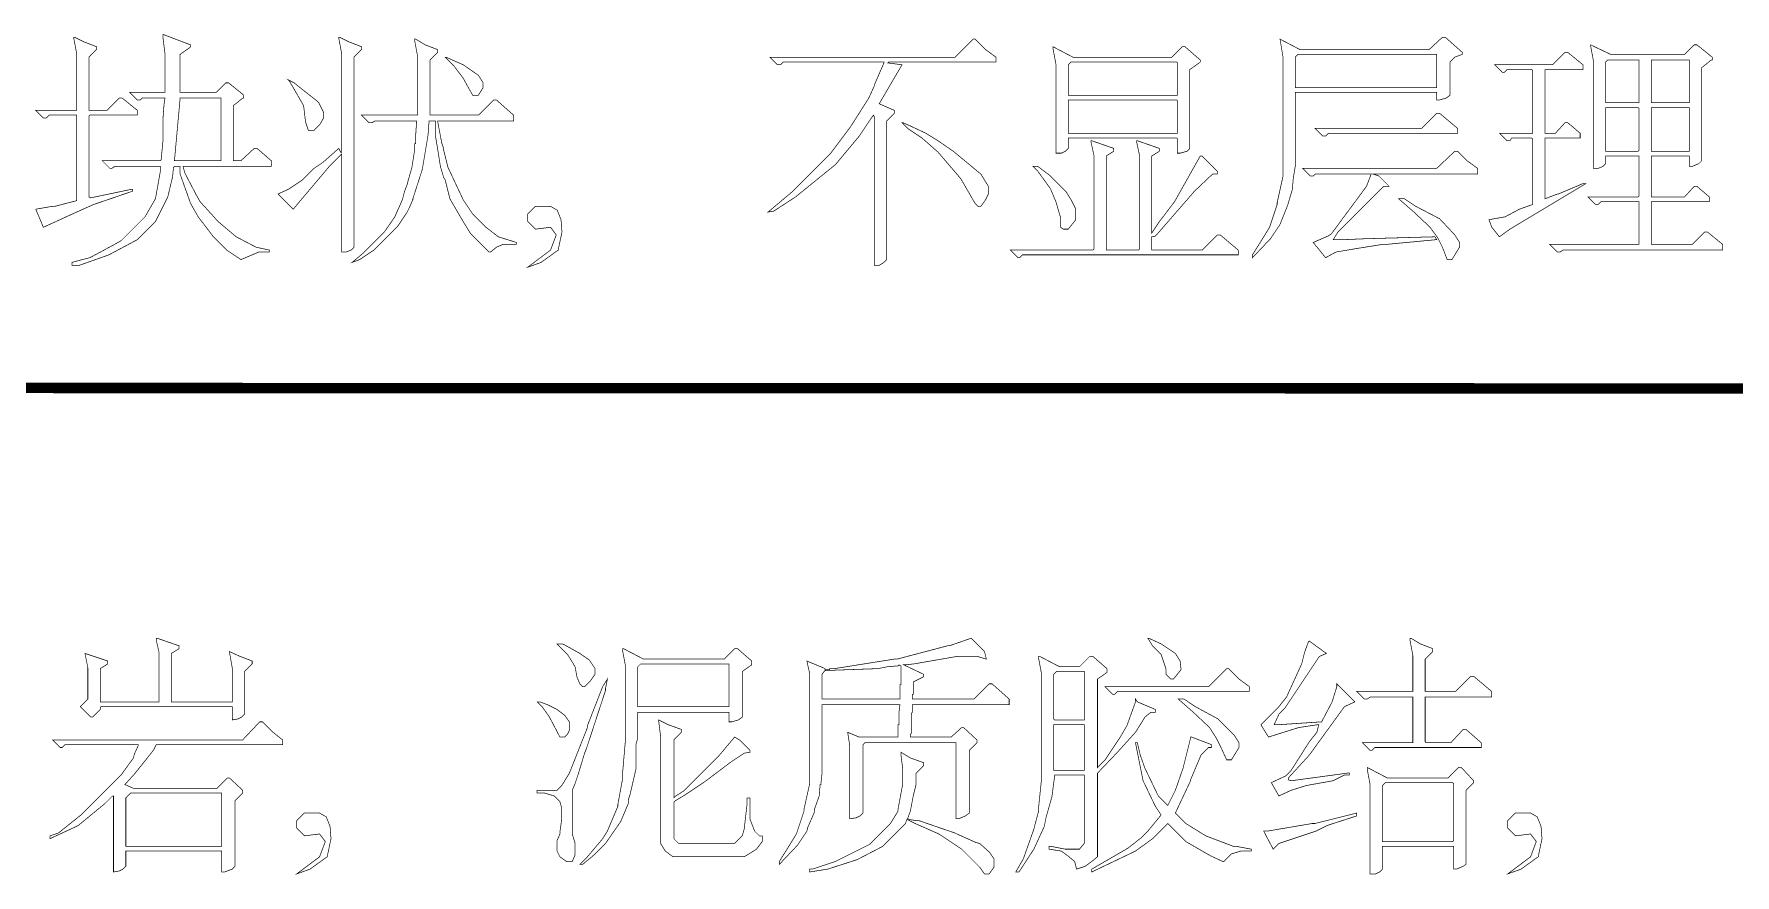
# Model space of a CAD drawing. Extents: x 94 to 452, y -72 to 1042.
# Drawn here: x 245.01 to 269.59, y 514.87 to 527.02 of the extents above; entities that cross this region are included whole.
import ezdxf

# ---------------------------------------------------------------- set-up
doc = ezdxf.new("R2010")
doc.units = 0
doc.header["$MEASUREMENT"] = 0
doc.layers.add('TREE_LAYER', color=7, linetype='Continuous')

msp = doc.modelspace()

# ---------------------------------------------------------------- linework, layer by layer
at = {"layer": 'TREE_LAYER'}
for points, const_width, elevation in [([(246.873918, 527.010454), (246.873918, 527.010454), (246.873918, 526.955552), (246.901369, 526.735944), (246.901369, 526.173199), (246.901369, 526.173199), (246.393525, 526.173199), (246.503329, 526.063395), (246.544506, 526.063395), (246.571957, 526.090846), (246.887643, 526.090846), (246.901369, 526.090846), (246.887643, 525.994768), (246.873918, 525.802611), (246.873918, 525.486925), (246.846467, 525.198689), (246.832741, 525.184964), (245.995486, 525.184964), (246.10529, 525.07516), (246.132741, 525.07516), (246.173918, 525.102611), (246.832741, 525.102611), (246.832741, 525.102611), (246.832741, 525.020258), (246.764114, 524.635944), (246.613133, 524.37516), (246.269996, 524.032023), (246.173918, 523.977121), (245.817055, 523.784964), (245.707251, 523.757513), (245.55627, 523.716336), (245.55627, 523.67516), (245.666074, 523.67516), (246.091565, 523.82614), (246.503329, 524.045748), (246.764114, 524.306533), (246.942545, 524.663395), (247.011172, 524.951631), (247.024898, 525.088885), (247.038623, 525.102611), (247.120976, 525.102611), (247.120976, 524.992807), (247.271957, 524.567317), (247.381761, 524.37516), (247.601369, 524.086925), (247.793525, 523.894768), (247.999408, 523.757513), (248.260192, 523.867317), (248.411172, 523.867317), (248.411172, 523.894768), (248.219016, 523.935944), (247.93078, 524.086925), (247.669996, 524.306533), (247.409212, 524.594768), (247.35431, 524.690846), (247.189604, 525.006533), (247.162153, 525.102611), (247.162153, 525.102611), (248.438623, 525.102611), (248.438623, 525.184964), (248.232741, 525.363395), (248.191565, 525.363395), (247.999408, 525.184964), (247.903329, 525.184964), (247.889604, 525.184964), (247.889604, 525.981042), (248.026859, 526.090846), (248.040584, 526.090846), (248.040584, 526.132023), (247.820976, 526.310454), (247.7798, 526.310454), (247.642545, 526.173199), (247.134702, 526.173199), (247.120976, 526.173199), (247.120976, 526.722219), (247.258231, 526.818297), (247.271957, 526.832023), (247.271957, 526.859474), (247.052349, 526.941827), (246.873918, 527.010454), (246.873918, 527.010454)], 0.01, 35), ([(245.597447, 526.969278), (245.583721, 526.969278), (245.583721, 526.955552), (245.624898, 526.735944), (245.624898, 525.912415), (245.624898, 525.912415), (245.034702, 525.912415), (245.144506, 525.802611), (245.185682, 525.802611), (245.226859, 525.843787), (245.624898, 525.843787), (245.624898, 525.830062), (245.624898, 524.608493), (245.309212, 524.52614), (245.268035, 524.52614), (245.034702, 524.484964), (245.144506, 524.22418), (245.624898, 524.443787), (245.871957, 524.553591), (246.434702, 524.745748), (246.434702, 524.773199), (246.420976, 524.773199), (245.83078, 524.64967), (245.803329, 524.663395), (245.803329, 525.830062), (245.817055, 525.843787), (246.503329, 525.843787), (246.503329, 525.912415), (246.283721, 526.090846), (246.242545, 526.090846), (246.064114, 525.912415), (245.817055, 525.912415), (245.803329, 525.912415), (245.803329, 526.681042), (245.913133, 526.790846), (245.913133, 526.832023), (245.734702, 526.90065), (245.597447, 526.969278), (245.597447, 526.969278)], 0.01, 35), ([(249.426859, 526.969278), (249.413133, 526.969278), (249.413133, 526.955552), (249.45431, 526.735944), (249.45431, 525.308493), (249.45431, 525.308493), (249.440584, 525.308493), (249.413133, 525.363395), (249.1798, 525.157513), (249.05627, 525.07516), (248.891565, 524.910454), (248.685682, 524.773199), (248.534702, 524.704572), (248.75431, 524.484964), (249.275878, 525.102611), (249.45431, 525.281042), (249.45431, 525.281042), (249.45431, 523.867317), (249.522937, 523.867317), (249.591565, 523.894768), (249.632741, 523.935944), (249.632741, 526.681042), (249.742545, 526.790846), (249.742545, 526.832023), (249.564114, 526.90065), (249.426859, 526.969278), (249.426859, 526.969278)], 0.01, 35), ([(250.524898, 526.941827), (250.511172, 526.941827), (250.511172, 526.914376), (250.552349, 526.694768), (250.552349, 525.912415), (250.552349, 525.912415), (250.552349, 525.843787), (250.538623, 525.843787), (249.742545, 525.843787), (249.852349, 525.733984), (249.893525, 525.733984), (249.934702, 525.761434), (250.538623, 525.761434), (250.538623, 525.761434), (250.524898, 525.555552), (250.524898, 525.555552), (250.524898, 525.50065), (250.524898, 525.486925), (250.524898, 525.432023), (250.511172, 525.432023), (250.511172, 525.34967), (250.469996, 525.088885), (250.415094, 524.896729), (250.401369, 524.841827), (250.360192, 524.732023), (250.332741, 524.622219), (250.222937, 524.37516), (250.071957, 524.155552), (249.769996, 523.853591), (249.60529, 523.716336), (249.715094, 523.757513), (249.920976, 523.894768), (250.264114, 524.237905), (250.401369, 524.443787), (250.428819, 524.498689), (250.483721, 524.622219), (250.483721, 524.635944), (250.620976, 525.061434), (250.662153, 525.308493), (250.703329, 525.555552), (250.717055, 525.747709), (250.717055, 525.761434), (250.799408, 525.761434), (250.813133, 525.761434), (250.813133, 525.528101), (250.840584, 525.363395), (250.881761, 525.102611), (250.922937, 524.965356), (250.922937, 524.951631), (250.950388, 524.910454), (251.019016, 524.635944), (251.211172, 524.306533), (251.320976, 524.128101), (251.581761, 523.867317), (251.609212, 523.867317), (251.691565, 523.935944), (251.787643, 523.977121), (251.9798, 523.977121), (251.9798, 524.004572), (251.719016, 524.086925), (251.540584, 524.22418), (251.348427, 524.416336), (251.211172, 524.622219), (250.991565, 525.088885), (250.922937, 525.363395), (250.922937, 525.377121), (250.895486, 525.459474), (250.895486, 525.473199), (250.840584, 525.761434), (250.85431, 525.761434), (251.938623, 525.761434), (251.938623, 525.843787), (251.691565, 526.063395), (251.650388, 526.063395), (251.43078, 525.843787), (250.73078, 525.843787), (250.73078, 525.871238), (250.73078, 525.912415), (250.73078, 526.639866), (250.840584, 526.74967), (250.840584, 526.790846), (250.662153, 526.859474), (250.524898, 526.941827), (250.524898, 526.941827)], 0.01, 35), ([(258.609212, 526.941827), (258.581761, 526.941827), (258.320976, 526.681042), (255.644506, 526.681042), (255.75431, 526.571238), (255.795486, 526.571238), (255.836663, 526.612415), (257.291565, 526.612415), (257.291565, 526.598689), (257.15431, 526.283003), (257.15431, 526.269278), (257.071957, 526.090846), (256.811172, 525.679082), (256.522937, 525.294768), (255.960192, 524.732023), (255.617055, 524.443787), (255.699408, 524.457513), (256.015094, 524.663395), (256.591565, 525.130062), (256.934702, 525.541827), (257.099408, 525.788885), (257.140584, 525.843787), (257.15431, 525.816336), (257.15431, 523.67516), (257.222937, 523.67516), (257.291565, 523.716336), (257.332741, 523.757513), (257.332741, 525.761434), (257.442545, 525.871238), (257.442545, 525.912415), (257.222937, 526.008493), (257.552349, 526.571238), (257.552349, 526.571238), (257.346467, 526.598689), (257.360192, 526.612415), (258.911172, 526.612415), (258.911172, 526.681042), (258.760192, 526.790846), (258.609212, 526.941827), (258.609212, 526.941827)], 0.01, 35), ([(259.734702, 526.832023), (259.734702, 526.832023), (259.734702, 526.804572), (259.775878, 526.584964), (259.775878, 525.294768), (259.858231, 525.294768), (259.913133, 525.322219), (259.95431, 525.363395), (259.95431, 525.50065), (259.95431, 525.514376), (261.519016, 525.514376), (261.532741, 525.50065), (261.532741, 525.294768), (261.573918, 525.294768), (261.669996, 525.322219), (261.711172, 525.363395), (261.711172, 526.502611), (261.848427, 526.598689), (261.862153, 526.612415), (261.862153, 526.639866), (261.642545, 526.832023), (261.601369, 526.832023), (261.450388, 526.681042), (260.022937, 526.681042), (259.734702, 526.832023), (259.734702, 526.832023)], 0.01, 35), ([(265.403329, 526.969278), (265.362153, 526.969278), (265.169996, 526.790846), (263.303329, 526.790846), (263.015094, 526.941827), (263.05627, 526.694768), (263.05627, 524.951631), (262.973918, 524.581042), (262.973918, 524.553591), (262.864114, 524.22418), (262.75431, 524.045748), (262.617055, 523.82614), (262.617055, 523.784964), (262.877839, 524.059474), (263.015094, 524.265356), (263.124898, 524.539866), (263.193525, 524.773199), (263.207251, 524.937905), (263.234702, 525.102611), (263.234702, 526.159474), (263.234702, 526.173199), (265.2798, 526.173199), (265.2798, 526.159474), (265.2798, 526.063395), (265.320976, 526.063395), (265.417055, 526.090846), (265.471957, 526.132023), (265.471957, 526.612415), (265.540584, 526.681042), (265.650388, 526.722219), (265.650388, 526.74967), (265.403329, 526.969278), (265.403329, 526.969278)], 0.01, 35), ([(267.503329, 526.859474), (267.503329, 526.859474), (267.503329, 526.845748), (267.544506, 526.62614), (267.544506, 525.07516), (267.613133, 525.07516), (267.681761, 525.102611), (267.722937, 525.143787), (267.722937, 525.253591), (267.722937, 525.253591), (268.189604, 525.253591), (268.203329, 525.253591), (268.203329, 524.677121), (268.189604, 524.663395), (267.462153, 524.663395), (267.571957, 524.553591), (267.613133, 524.553591), (267.65431, 524.594768), (268.189604, 524.594768), (268.203329, 524.594768), (268.203329, 523.977121), (268.189604, 523.977121), (266.913133, 523.977121), (267.022937, 523.867317), (267.064114, 523.867317), (267.10529, 523.894768), (269.411172, 523.894768), (269.411172, 523.977121), (269.191565, 524.155552), (269.150388, 524.155552), (268.971957, 523.977121), (268.381761, 523.977121), (268.381761, 523.977121), (268.381761, 524.594768), (268.381761, 524.594768), (269.219016, 524.594768), (269.219016, 524.663395), (269.040584, 524.814376), (268.999408, 524.814376), (268.862153, 524.663395), (268.381761, 524.663395), (268.381761, 524.677121), (268.381761, 525.253591), (268.381761, 525.253591), (268.93078, 525.253591), (268.93078, 525.253591), (268.93078, 525.102611), (268.971957, 525.102611), (269.068035, 525.143787), (269.109212, 525.184964), (269.109212, 526.530062), (269.246467, 526.639866), (269.260192, 526.639866), (269.260192, 526.681042), (269.040584, 526.859474), (268.999408, 526.859474), (268.862153, 526.722219), (267.791565, 526.722219), (267.503329, 526.859474), (267.503329, 526.859474)], 0.01, 35), ([(250.964114, 526.681042), (250.950388, 526.681042), (251.073918, 526.557513), (251.211172, 526.379082), (251.293525, 526.228101), (251.348427, 526.132023), (251.362153, 526.132023), (251.43078, 526.132023), (251.499408, 526.241827), (251.499408, 526.310454), (251.43078, 526.420258), (251.211172, 526.571238), (250.964114, 526.681042), (250.964114, 526.681042)], 0.01, 35), ([(259.981761, 526.598689), (259.995486, 526.612415), (261.519016, 526.612415), (261.532741, 526.598689), (261.532741, 526.132023), (261.519016, 526.132023), (259.95431, 526.132023), (259.95431, 526.132023), (259.95431, 526.571238), (259.981761, 526.598689), (259.981761, 526.598689)], 0.01, 35), ([(263.262153, 526.708493), (263.275878, 526.722219), (265.2798, 526.722219), (265.2798, 526.708493), (265.2798, 526.241827), (265.2798, 526.241827), (263.234702, 526.241827), (263.234702, 526.241827), (263.234702, 526.681042), (263.262153, 526.708493), (263.262153, 526.708493)], 0.01, 35), ([(267.173918, 526.74967), (267.132741, 526.74967), (266.95431, 526.571238), (266.117055, 526.571238), (266.226859, 526.461434), (266.25431, 526.461434), (266.295486, 526.502611), (266.652349, 526.502611), (266.666074, 526.488885), (266.666074, 525.583003), (266.652349, 525.583003), (266.185682, 525.583003), (266.295486, 525.473199), (266.336663, 525.473199), (266.364114, 525.514376), (266.652349, 525.514376), (266.666074, 525.50065), (266.666074, 524.553591), (266.473918, 524.484964), (266.268035, 524.37516), (266.034702, 524.333984), (266.075878, 524.22418), (266.185682, 524.086925), (266.336663, 524.196729), (267.434702, 524.855552), (267.393525, 524.855552), (267.036663, 524.704572), (267.022937, 524.704572), (266.844506, 524.635944), (266.844506, 524.635944), (266.844506, 525.50065), (266.844506, 525.514376), (267.352349, 525.514376), (267.352349, 525.583003), (267.173918, 525.733984), (267.132741, 525.733984), (266.995486, 525.583003), (266.844506, 525.583003), (266.844506, 525.583003), (266.844506, 526.488885), (266.844506, 526.502611), (267.393525, 526.502611), (267.393525, 526.571238), (267.173918, 526.74967), (267.173918, 526.74967)], 0.01, 35), ([(267.750388, 526.639866), (267.764114, 526.639866), (268.189604, 526.639866), (268.203329, 526.639866), (268.203329, 526.022219), (268.189604, 526.022219), (267.722937, 526.022219), (267.722937, 526.022219), (267.722937, 526.612415), (267.750388, 526.639866), (267.750388, 526.639866)], 0.01, 35), ([(268.381761, 526.639866), (268.381761, 526.639866), (268.93078, 526.639866), (268.93078, 526.639866), (268.93078, 526.022219), (268.93078, 526.022219), (268.381761, 526.022219), (268.381761, 526.022219), (268.381761, 526.639866), (268.381761, 526.639866)], 0.01, 35), ([(248.685682, 526.351631), (248.685682, 526.351631), (248.699408, 526.337905), (248.90529, 525.981042), (248.932741, 525.747709), (248.973918, 525.62418), (248.973918, 525.62418), (249.05627, 525.62418), (249.138623, 525.706533), (249.193525, 525.802611), (249.193525, 525.884964), (249.124898, 526.022219), (249.097447, 526.04967), (248.90529, 526.20065), (248.768035, 526.310454), (248.685682, 526.351631), (248.685682, 526.351631)], 0.01, 35), ([(247.120976, 526.090846), (247.120976, 526.090846), (247.711172, 526.090846), (247.711172, 526.090846), (247.711172, 525.184964), (247.711172, 525.184964), (247.038623, 525.184964), (247.038623, 525.184964), (247.120976, 526.090846), (247.120976, 526.090846)], 0.01, 35), ([(259.95431, 526.04967), (259.95431, 526.063395), (261.519016, 526.063395), (261.532741, 526.04967), (261.532741, 525.583003), (261.519016, 525.583003), (259.95431, 525.583003), (259.95431, 525.583003), (259.95431, 526.04967), (259.95431, 526.04967)], 0.01, 35), ([(265.320976, 525.871238), (265.2798, 525.871238), (265.060192, 525.651631), (263.522937, 525.651631), (263.632741, 525.541827), (263.673918, 525.541827), (263.715094, 525.583003), (265.581761, 525.583003), (265.581761, 525.651631), (265.320976, 525.871238), (265.320976, 525.871238)], 0.01, 35), ([(267.722937, 525.939866), (267.722937, 525.953591), (268.189604, 525.953591), (268.203329, 525.939866), (268.203329, 525.335944), (268.189604, 525.322219), (267.722937, 525.322219), (267.722937, 525.335944), (267.722937, 525.939866), (267.722937, 525.939866)], 0.01, 35), ([(268.381761, 525.939866), (268.381761, 525.953591), (268.93078, 525.953591), (268.93078, 525.939866), (268.93078, 525.335944), (268.93078, 525.322219), (268.381761, 525.322219), (268.381761, 525.335944), (268.381761, 525.939866), (268.381761, 525.939866)], 0.01, 35), ([(257.566074, 525.733984), (257.552349, 525.733984), (257.634702, 525.651631), (257.840584, 525.514376), (258.073918, 525.308493), (258.403329, 524.92418), (258.609212, 524.567317), (258.650388, 524.52614), (258.691565, 524.52614), (258.760192, 524.622219), (258.801369, 524.704572), (258.801369, 524.814376), (258.691565, 524.992807), (258.293525, 525.322219), (258.073918, 525.473199), (257.895486, 525.583003), (257.662153, 525.692807), (257.566074, 525.733984), (257.566074, 525.733984)], 0.01, 35), ([(260.297447, 525.473199), (260.283721, 525.473199), (260.283721, 525.459474), (260.324898, 525.267317), (260.324898, 523.908493), (260.311172, 523.894768), (259.117055, 523.894768), (259.226859, 523.784964), (259.25431, 523.784964), (259.295486, 523.82614), (262.411172, 523.82614), (262.411172, 523.894768), (262.150388, 524.114376), (262.109212, 524.114376), (261.889604, 523.894768), (261.162153, 523.894768), (261.162153, 523.908493), (261.162153, 524.073199), (261.162153, 524.086925), (261.203329, 524.086925), (261.23078, 524.114376), (261.7798, 524.745748), (262.040584, 524.992807), (262.109212, 524.992807), (262.109212, 525.033984), (261.889604, 525.253591), (261.862153, 525.253591), (261.491565, 524.594768), (261.271957, 524.306533), (261.162153, 524.141827), (261.162153, 524.155552), (261.162153, 525.253591), (261.271957, 525.322219), (261.271957, 525.322219), (261.271957, 525.363395), (260.95627, 525.473199), (260.942545, 525.473199), (260.942545, 525.459474), (260.983721, 525.267317), (260.983721, 523.908493), (260.969996, 523.894768), (260.503329, 523.894768), (260.503329, 523.908493), (260.503329, 525.253591), (260.613133, 525.322219), (260.613133, 525.322219), (260.613133, 525.363395), (260.297447, 525.473199), (260.297447, 525.473199)], 0.01, 35), ([(265.581761, 525.322219), (265.540584, 525.322219), (265.2798, 525.07516), (263.344506, 525.07516), (263.45431, 524.965356), (263.495486, 524.965356), (263.522937, 524.992807), (264.332741, 524.992807), (264.332741, 524.992807), (264.264114, 524.814376), (263.75627, 524.128101), (263.715094, 524.10065), (263.495486, 524.004572), (263.673918, 523.784964), (263.824898, 523.867317), (264.15431, 523.922219), (264.497447, 523.977121), (264.552349, 523.977121), (265.2798, 524.045748), (265.252349, 524.086925), (264.277839, 524.059474), (264.264114, 524.059474), (263.948427, 524.045748), (263.948427, 524.045748), (263.797447, 524.045748), (263.783721, 524.045748), (263.852349, 524.155552), (264.511172, 524.814376), (264.593525, 524.814376), (264.442545, 524.965356), (264.360192, 524.992807), (264.360192, 524.992807), (264.360192, 524.992807), (265.869996, 524.992807), (265.869996, 525.07516), (265.719016, 525.184964), (265.581761, 525.322219), (265.581761, 525.322219)], 0.01, 35), ([(259.515094, 525.102611), (259.446467, 525.102611), (259.515094, 525.033984), (259.693525, 524.786925), (259.707251, 524.759474), (259.775878, 524.594768), (259.844506, 524.361434), (259.844506, 524.347709), (259.844506, 524.22418), (259.885682, 524.196729), (259.95431, 524.196729), (260.064114, 524.333984), (260.064114, 524.484964), (259.995486, 524.622219), (259.926859, 524.732023), (259.6798, 524.979082), (259.515094, 525.102611), (259.515094, 525.102611)], 0.01, 35), ([(264.813133, 524.635944), (264.73078, 524.635944), (264.950388, 524.443787), (265.183721, 524.22418), (265.293525, 524.073199), (265.362153, 523.935944), (265.43078, 523.757513), (265.499408, 523.757513), (265.609212, 523.935944), (265.609212, 524.004572), (265.540584, 524.114376), (265.320976, 524.347709), (264.977839, 524.52614), (264.813133, 524.635944), (264.813133, 524.635944)], 0.01, 35), ([(252.473918, 524.52614), (252.25431, 524.52614), (252.144506, 524.416336), (252.144506, 524.306533), (252.25431, 524.196729), (252.473918, 524.22418), (252.55627, 524.114376), (252.473918, 523.894768), (252.144506, 523.647709), (252.336663, 523.716336), (252.583721, 523.894768), (252.638623, 524.155552), (252.624898, 524.333984), (252.569996, 524.471238), (252.473918, 524.52614), (252.473918, 524.52614)], 0.01, 35), ([(221.22612, 521.909476), (399.22612, 521.861332)], 0.15, 178.000007), ([(246.789141, 518.288365), (246.775416, 518.288365), (246.775416, 518.260914), (246.816592, 518.082483), (246.816592, 517.368757), (246.802867, 517.368757), (245.979337, 517.368757), (245.965612, 517.368757), (245.965612, 517.849149), (246.075416, 517.917777), (246.075416, 517.917777), (246.075416, 517.958953), (245.746004, 518.068757), (245.787181, 517.862875), (245.787181, 517.409934), (245.677377, 517.30013), (245.828357, 517.149149), (245.855808, 517.149149), (245.965612, 517.258953), (245.965612, 517.286404), (245.979337, 517.30013), (247.873455, 517.30013), (247.873455, 517.286404), (247.873455, 517.107973), (247.955808, 517.121698), (248.01071, 517.149149), (248.051886, 517.190326), (248.051886, 517.807973), (248.16169, 517.917777), (248.16169, 517.958953), (247.983259, 518.027581), (247.832279, 518.096208), (247.873455, 517.862875), (247.873455, 517.368757), (247.873455, 517.368757), (246.995024, 517.368757), (246.995024, 517.368757), (246.995024, 518.068757), (247.104828, 518.137385), (247.104828, 518.137385), (247.104828, 518.178561), (246.789141, 518.288365), (246.789141, 518.288365)], 0.01, 36), ([(252.649926, 518.206012), (252.567573, 518.206012), (252.718553, 518.055032), (252.828357, 517.8766), (252.855808, 517.72562), (252.896985, 517.629541), (252.938161, 517.588365), (252.965612, 517.588365), (253.047965, 517.670718), (253.116592, 517.766796), (253.116592, 517.849149), (253.034239, 517.972679), (252.896985, 518.068757), (252.649926, 518.206012), (252.649926, 518.206012)], 0.01, 36), ([(258.551886, 518.288365), (258.2362, 518.178561), (258.208749, 518.178561), (257.481298, 517.986404), (257.440122, 517.986404), (256.575416, 517.849149), (256.506788, 517.849149), (256.506788, 517.835424), (256.438161, 517.835424), (256.438161, 517.849149), (256.41071, 517.862875), (256.177377, 517.958953), (256.218553, 517.780522), (256.218553, 516.188365), (256.1362, 515.817777), (256.1362, 515.790326), (256.026396, 515.460914), (255.916592, 515.282483), (255.779337, 515.062875), (255.779337, 515.021698), (256.040122, 515.296208), (256.177377, 515.50209), (256.191102, 515.556992), (256.287181, 515.7766), (256.287181, 515.817777), (256.355808, 516.009934), (256.369534, 516.174639), (256.383259, 516.174639), (256.383259, 516.215816), (256.396985, 516.339345), (256.396985, 517.327581), (256.396985, 517.327581), (257.508749, 517.327581), (257.522475, 517.327581), (257.508749, 517.217777), (257.508749, 517.217777), (257.508749, 517.121698), (257.508749, 517.121698), (257.508749, 517.039345), (257.495024, 517.039345), (257.495024, 516.943267), (257.495024, 516.943267), (257.495024, 516.860914), (257.495024, 516.860914), (256.932279, 516.860914), (256.767573, 516.929541), (256.795024, 516.75111), (256.795024, 515.680522), (256.891102, 515.694247), (256.946004, 515.721698), (256.987181, 515.762875), (256.987181, 516.75111), (257.014632, 516.778561), (258.332279, 516.778561), (258.332279, 516.778561), (258.332279, 515.680522), (258.373455, 515.680522), (258.469534, 515.721698), (258.524436, 515.762875), (258.524436, 516.668757), (258.634239, 516.778561), (258.634239, 516.819737), (258.442083, 516.998169), (258.414632, 516.998169), (258.263651, 516.860914), (257.687181, 516.860914), (257.673455, 516.860914), (257.673455, 516.90209), (257.687181, 516.915816), (257.687181, 517.011894), (257.687181, 517.011894), (257.687181, 517.107973), (257.687181, 517.107973), (257.687181, 517.204051), (257.700906, 517.217777), (257.700906, 517.327581), (257.700906, 517.327581), (259.100906, 517.327581), (259.100906, 517.409934), (258.853847, 517.629541), (258.812671, 517.629541), (258.593063, 517.409934), (257.714632, 517.409934), (257.700906, 517.409934), (257.700906, 517.478561), (257.714632, 517.478561), (257.714632, 517.656992), (257.851886, 517.72562), (257.865612, 517.739345), (257.865612, 517.766796), (257.577377, 517.904051), (257.604828, 517.904051), (257.728357, 517.917777), (258.35973, 518.027581), (258.634239, 518.027581), (258.771494, 517.986404), (258.744043, 518.096208), (258.551886, 518.288365), (258.551886, 518.288365)], 0.01, 36), ([(261.118553, 518.288365), (261.104828, 518.288365), (261.173455, 518.178561), (261.296985, 518.055032), (261.365612, 517.849149), (261.365612, 517.766796), (261.434239, 517.698169), (261.475416, 517.698169), (261.58522, 517.835424), (261.571494, 517.958953), (261.502867, 518.068757), (261.296985, 518.206012), (261.118553, 518.288365), (261.118553, 518.288365)], 0.01, 36), ([(263.438161, 518.247188), (263.424436, 518.233463), (263.369534, 518.082483), (263.328357, 517.917777), (263.108749, 517.437385), (262.998945, 517.30013), (262.738161, 517.039345), (262.847965, 516.860914), (263.287181, 516.998169), (263.56169, 517.039345), (263.575416, 517.039345), (263.547965, 516.929541), (263.438161, 516.792286), (263.177377, 516.380522), (263.095024, 516.298169), (262.889141, 516.20209), (262.998945, 516.009934), (263.177377, 516.092286), (263.396985, 516.160914), (263.781298, 516.229541), (263.946004, 516.311894), (264.014632, 516.311894), (264.014632, 516.339345), (263.987181, 516.339345), (263.177377, 516.229541), (263.1362, 516.243267), (263.1362, 516.270718), (263.438161, 516.60013), (263.946004, 517.30013), (264.096985, 517.368757), (263.8362, 517.629541), (263.8362, 517.588365), (263.767573, 517.368757), (263.616592, 517.080522), (262.998945, 517.039345), (262.930318, 517.039345), (262.998945, 517.190326), (263.081298, 517.272679), (263.575416, 518.013855), (263.589141, 518.027581), (263.68522, 518.068757), (263.438161, 518.247188), (263.438161, 518.247188)], 0.01, 36), ([(264.906788, 518.288365), (264.893063, 518.288365), (264.893063, 518.260914), (264.934239, 518.041306), (264.934239, 517.519737), (264.934239, 517.519737), (264.124436, 517.519737), (264.234239, 517.409934), (264.275416, 517.409934), (264.316592, 517.437385), (264.934239, 517.437385), (264.934239, 517.437385), (264.934239, 516.792286), (264.934239, 516.778561), (264.206788, 516.778561), (264.316592, 516.668757), (264.344043, 516.668757), (264.38522, 516.709934), (265.922475, 516.709934), (265.922475, 516.778561), (265.702867, 516.970718), (265.66169, 516.970718), (265.483259, 516.778561), (265.126396, 516.778561), (265.112671, 516.792286), (265.112671, 517.437385), (265.126396, 517.437385), (266.073455, 517.437385), (266.073455, 517.519737), (265.812671, 517.739345), (265.771494, 517.739345), (265.551886, 517.519737), (265.126396, 517.519737), (265.112671, 517.519737), (265.112671, 517.986404), (265.222475, 518.096208), (265.222475, 518.137385), (265.044043, 518.206012), (264.906788, 518.288365), (264.906788, 518.288365)], 0.01, 36), ([(253.528357, 518.137385), (253.514632, 518.137385), (253.514632, 518.109934), (253.555808, 517.890326), (253.555808, 516.819737), (253.514632, 516.339345), (253.514632, 516.256992), (253.446004, 515.886404), (253.446004, 515.858953), (253.295024, 515.50209), (253.226396, 515.392286), (253.006788, 515.131502), (252.896985, 515.021698), (252.938161, 515.021698), (253.102867, 515.158953), (253.267573, 515.323659), (253.487181, 515.639345), (253.596985, 515.90013), (253.596985, 515.955032), (253.624436, 516.037385), (253.665612, 516.215816), (253.706788, 516.394247), (253.706788, 516.75111), (253.734239, 516.847188), (253.734239, 517.217777), (253.747965, 517.217777), (255.051886, 517.217777), (255.051886, 517.217777), (255.051886, 517.080522), (255.093063, 517.080522), (255.189141, 517.107973), (255.244043, 517.149149), (255.244043, 517.807973), (255.381298, 517.904051), (255.381298, 517.917777), (255.381298, 517.958953), (255.175416, 518.137385), (255.134239, 518.137385), (254.983259, 517.986404), (253.816592, 517.986404), (253.528357, 518.137385), (253.528357, 518.137385)], 0.01, 36), ([(253.775416, 517.917777), (253.775416, 517.917777), (255.051886, 517.917777), (255.051886, 517.917777), (255.051886, 517.30013), (255.051886, 517.30013), (253.747965, 517.30013), (253.734239, 517.30013), (253.734239, 517.8766), (253.775416, 517.917777), (253.775416, 517.917777)], 0.01, 36), ([(257.508749, 517.890326), (257.508749, 517.904051), (257.5362, 517.890326), (257.5362, 517.615816), (257.522475, 517.615816), (257.522475, 517.519737), (257.522475, 517.506012), (257.522475, 517.409934), (257.508749, 517.409934), (256.396985, 517.409934), (256.396985, 517.409934), (256.396985, 517.766796), (256.438161, 517.821698), (257.206788, 517.849149), (257.344043, 517.8766), (257.508749, 517.890326), (257.508749, 517.890326)], 0.01, 36), ([(259.540122, 518.027581), (259.526396, 518.027581), (259.526396, 518.00013), (259.567573, 517.780522), (259.567573, 516.243267), (259.526396, 515.845228), (259.526396, 515.790326), (259.471494, 515.584443), (259.457769, 515.529541), (259.306788, 515.104051), (259.196985, 514.911894), (259.238161, 514.911894), (259.251886, 514.92562), (259.457769, 515.241306), (259.608749, 515.570718), (259.6362, 515.707973), (259.718553, 515.996208), (259.75973, 516.311894), (260.18522, 516.311894), (260.18522, 516.298169), (260.18522, 515.323659), (260.116592, 515.241306), (259.91071, 515.241306), (259.704828, 515.282483), (259.677377, 515.282483), (259.677377, 515.241306), (259.855808, 515.213855), (259.965612, 515.131502), (260.047965, 515.062875), (260.075416, 514.953071), (260.198945, 514.994247), (260.295024, 515.062875), (260.377377, 515.131502), (260.377377, 516.339345), (260.665612, 516.641306), (260.926396, 516.929541), (261.063651, 517.149149), (261.146004, 517.217777), (261.214632, 517.217777), (261.214632, 517.258953), (260.953847, 517.368757), (260.926396, 517.409934), (260.926396, 517.368757), (260.802867, 517.02562), (260.706788, 516.860914), (260.487181, 516.531502), (260.377377, 516.421698), (260.377377, 516.421698), (260.377377, 517.698169), (260.514632, 517.794247), (260.514632, 517.807973), (260.514632, 517.849149), (260.308749, 518.027581), (260.267573, 518.027581), (260.116592, 517.8766), (259.828357, 517.8766), (259.540122, 518.027581), (259.540122, 518.027581)], 0.01, 36), ([(253.295024, 517.698169), (253.226396, 517.588365), (253.006788, 517.02562), (253.006788, 516.998169), (252.746004, 516.339345), (252.6362, 516.160914), (252.567573, 516.092286), (252.279337, 516.092286), (252.279337, 516.05111), (252.389141, 516.05111), (252.526396, 516.009934), (252.608749, 515.927581), (252.6362, 515.831502), (252.6362, 515.680522), (252.608749, 515.488365), (252.608749, 515.460914), (252.567573, 515.364835), (252.567573, 515.213855), (252.608749, 515.131502), (252.704828, 515.062875), (252.787181, 515.062875), (252.828357, 515.158953), (252.828357, 515.323659), (252.787181, 515.460914), (252.787181, 516.092286), (252.828357, 516.188365), (252.869534, 516.311894), (252.965612, 516.627581), (252.993063, 516.696208), (253.267573, 517.533463), (253.267573, 517.560914), (253.295024, 517.698169), (253.295024, 517.698169)], 0.01, 36), ([(259.787181, 517.807973), (259.787181, 517.807973), (260.18522, 517.807973), (260.18522, 517.807973), (260.18522, 517.121698), (260.18522, 517.107973), (259.75973, 517.107973), (259.746004, 517.121698), (259.746004, 517.766796), (259.787181, 517.807973), (259.787181, 517.807973)], 0.01, 36), ([(262.271494, 517.849149), (262.244043, 517.849149), (261.983259, 517.588365), (260.487181, 517.588365), (260.596985, 517.478561), (260.624436, 517.478561), (260.665612, 517.519737), (262.573455, 517.519737), (262.573455, 517.588365), (262.422475, 517.698169), (262.271494, 517.849149), (262.271494, 517.849149)], 0.01, 36), ([(252.320514, 517.368757), (252.279337, 517.368757), (252.36169, 517.286404), (252.457769, 517.149149), (252.608749, 516.860914), (252.677377, 516.860914), (252.718553, 516.90209), (252.746004, 516.956992), (252.746004, 517.080522), (252.677377, 517.1766), (252.567573, 517.258953), (252.430318, 517.327581), (252.320514, 517.368757), (252.320514, 517.368757)], 0.01, 36), ([(261.626396, 517.409934), (261.544043, 517.409934), (261.763651, 517.217777), (261.996985, 516.998169), (262.093063, 516.847188), (262.16169, 516.709934), (262.244043, 516.531502), (262.312671, 516.531502), (262.422475, 516.709934), (262.422475, 516.778561), (262.353847, 516.888365), (262.120514, 517.121698), (261.791102, 517.30013), (261.626396, 517.409934), (261.626396, 517.409934)], 0.01, 36), ([(248.312671, 517.080522), (248.271494, 517.080522), (248.024436, 516.819737), (245.279337, 516.819737), (245.389141, 516.709934), (245.416592, 516.709934), (245.457769, 516.75111), (246.514632, 516.75111), (246.514632, 516.737385), (246.45973, 516.613855), (246.446004, 516.558953), (246.267573, 516.311894), (245.704828, 515.749149), (245.36169, 515.474639), (245.238161, 515.433463), (245.238161, 515.392286), (245.595024, 515.556992), (245.649926, 515.584443), (246.034239, 515.90013), (246.144043, 516.009934), (246.157769, 516.009934), (246.157769, 514.911894), (246.240122, 514.92562), (246.295024, 514.953071), (246.3362, 514.994247), (246.3362, 515.20013), (246.3362, 515.213855), (247.722475, 515.213855), (247.722475, 515.20013), (247.722475, 514.911894), (247.763651, 514.911894), (247.873455, 514.953071), (247.914632, 514.994247), (247.914632, 515.941306), (248.024436, 516.05111), (248.024436, 516.092286), (247.832279, 516.270718), (247.804828, 516.270718), (247.653847, 516.119737), (246.446004, 516.119737), (246.322475, 516.174639), (246.45973, 516.32562), (246.734239, 516.668757), (246.775416, 516.75111), (248.600906, 516.75111), (248.600906, 516.819737), (248.463651, 516.929541), (248.312671, 517.080522), (248.312671, 517.080522)], 0.01, 36), ([(254.0362, 517.107973), (254.0362, 517.107973), (254.0362, 517.094247), (254.063651, 516.874639), (254.063651, 515.323659), (254.132279, 515.213855), (254.242083, 515.131502), (255.271494, 515.131502), (255.340122, 515.172679), (255.449926, 515.241306), (255.532279, 515.35111), (255.532279, 515.433463), (255.491102, 515.433463), (255.422475, 515.50209), (255.353847, 515.680522), (255.353847, 515.982483), (255.312671, 515.982483), (255.312671, 515.886404), (255.271494, 515.529541), (255.244043, 515.433463), (255.134239, 515.323659), (254.324436, 515.323659), (254.255808, 515.392286), (254.255808, 515.927581), (254.393063, 516.009934), (254.722475, 516.229541), (255.065612, 516.490326), (255.271494, 516.627581), (255.353847, 516.641306), (255.353847, 516.668757), (255.202867, 516.819737), (255.134239, 516.860914), (254.914632, 516.60013), (254.393063, 516.078561), (254.283259, 516.009934), (254.255808, 515.982483), (254.255808, 515.996208), (254.255808, 516.819737), (254.365612, 516.929541), (254.365612, 516.970718), (254.173455, 517.039345), (254.0362, 517.107973), (254.0362, 517.107973)], 0.01, 36), ([(259.746004, 517.039345), (259.75973, 517.039345), (260.18522, 517.039345), (260.18522, 517.039345), (260.18522, 516.380522), (260.18522, 516.380522), (259.75973, 516.380522), (259.746004, 516.380522), (259.746004, 517.039345), (259.746004, 517.039345)], 0.01, 36), ([(261.7362, 516.860914), (261.722475, 516.860914), (261.722475, 516.847188), (261.612671, 516.407973), (261.502867, 516.092286), (261.393063, 515.872679), (261.255808, 516.009934), (261.063651, 516.407973), (260.995024, 516.60013), (260.953847, 516.778561), (260.926396, 516.778561), (261.0362, 516.229541), (261.214632, 515.858953), (261.296985, 515.735424), (261.104828, 515.50209), (261.008749, 515.406012), (260.816592, 515.255032), (260.295024, 514.953071), (260.295024, 514.911894), (260.926396, 515.213855), (261.173455, 515.392286), (261.393063, 515.611894), (261.653847, 515.35111), (262.01071, 515.145228), (262.189141, 515.062875), (262.202867, 515.062875), (262.312671, 515.172679), (262.449926, 515.213855), (262.600906, 515.213855), (262.600906, 515.241306), (262.381298, 515.282483), (262.340122, 515.282483), (261.942083, 515.433463), (261.653847, 515.611894), (261.502867, 515.762875), (261.722475, 516.229541), (261.722475, 516.243267), (261.873455, 516.60013), (261.983259, 516.709934), (262.024436, 516.709934), (262.024436, 516.75111), (261.7362, 516.860914), (261.7362, 516.860914)], 0.01, 36), ([(257.5362, 516.641306), (257.5362, 516.641306), (257.5362, 516.613855), (257.563651, 516.394247), (257.563651, 516.188365), (257.495024, 515.817777), (257.495024, 515.790326), (257.38522, 515.611894), (257.083259, 515.309934), (256.589141, 515.062875), (256.25973, 514.953071), (256.218553, 514.953071), (256.218553, 514.911894), (256.479337, 514.953071), (256.904828, 515.090326), (257.275416, 515.282483), (257.604828, 515.611894), (257.618553, 515.666796), (257.632279, 515.666796), (257.742083, 515.611894), (258.08522, 515.460914), (258.414632, 515.241306), (258.675416, 514.980522), (258.744043, 514.884443), (258.812671, 514.884443), (258.881298, 514.980522), (258.881298, 515.104051), (258.812671, 515.20013), (258.675416, 515.323659), (258.620514, 515.337385), (258.346004, 515.460914), (258.318553, 515.474639), (257.796985, 515.653071), (257.769534, 515.653071), (257.673455, 515.666796), (257.632279, 515.680522), (257.673455, 515.790326), (257.714632, 516.009934), (257.755808, 516.174639), (257.755808, 516.339345), (257.865612, 516.449149), (257.865612, 516.490326), (257.673455, 516.558953), (257.5362, 516.641306), (257.5362, 516.641306)], 0.01, 36), ([(264.275416, 516.421698), (264.275416, 516.421698), (264.275416, 516.394247), (264.316592, 516.174639), (264.316592, 514.884443), (264.398945, 514.884443), (264.453847, 514.911894), (264.495024, 514.953071), (264.495024, 515.282483), (264.495024, 515.282483), (265.51071, 515.282483), (265.524436, 515.282483), (265.524436, 514.953071), (265.565612, 514.953071), (265.66169, 514.994247), (265.702867, 515.021698), (265.702867, 516.092286), (265.812671, 516.20209), (265.812671, 516.229541), (265.634239, 516.421698), (265.593063, 516.421698), (265.442083, 516.270718), (264.563651, 516.270718), (264.275416, 516.421698), (264.275416, 516.421698)], 0.01, 36), ([(264.522475, 516.188365), (264.5362, 516.20209), (265.51071, 516.20209), (265.524436, 516.188365), (265.524436, 515.364835), (265.51071, 515.35111), (264.495024, 515.35111), (264.495024, 515.364835), (264.495024, 516.160914), (264.522475, 516.188365), (264.522475, 516.188365)], 0.01, 36), ([(246.404828, 516.05111), (246.404828, 516.05111), (247.722475, 516.05111), (247.722475, 516.05111), (247.722475, 515.282483), (247.722475, 515.282483), (246.3362, 515.282483), (246.3362, 515.282483), (246.3362, 515.982483), (246.404828, 516.05111), (246.404828, 516.05111)], 0.01, 36), ([(249.1362, 515.762875), (248.916592, 515.762875), (248.806788, 515.653071), (248.806788, 515.543267), (248.916592, 515.433463), (249.1362, 515.460914), (249.218553, 515.35111), (249.1362, 515.131502), (248.806788, 514.884443), (248.998945, 514.953071), (249.246004, 515.131502), (249.300906, 515.392286), (249.287181, 515.570718), (249.232279, 515.707973), (249.1362, 515.762875), (249.1362, 515.762875)], 0.01, 36), ([(264.124436, 515.762875), (263.520514, 515.611894), (263.479337, 515.611894), (262.834239, 515.50209), (262.779337, 515.50209), (262.916592, 515.241306), (262.998945, 515.323659), (263.534239, 515.50209), (263.698945, 515.584443), (264.124436, 515.721698), (264.124436, 515.721698), (264.124436, 515.762875), (264.124436, 515.762875)], 0.01, 36), ([(266.6362, 515.762875), (266.416592, 515.762875), (266.306788, 515.653071), (266.306788, 515.543267), (266.416592, 515.433463), (266.6362, 515.460914), (266.718553, 515.35111), (266.6362, 515.131502), (266.306788, 514.884443), (266.498945, 514.953071), (266.746004, 515.131502), (266.800906, 515.392286), (266.787181, 515.570718), (266.732279, 515.707973), (266.6362, 515.762875), (266.6362, 515.762875)], 0.01, 36)]:
    msp.add_lwpolyline(points, dxfattribs=dict(at, const_width=const_width, elevation=elevation))

doc.saveas('drawing.dxf')
